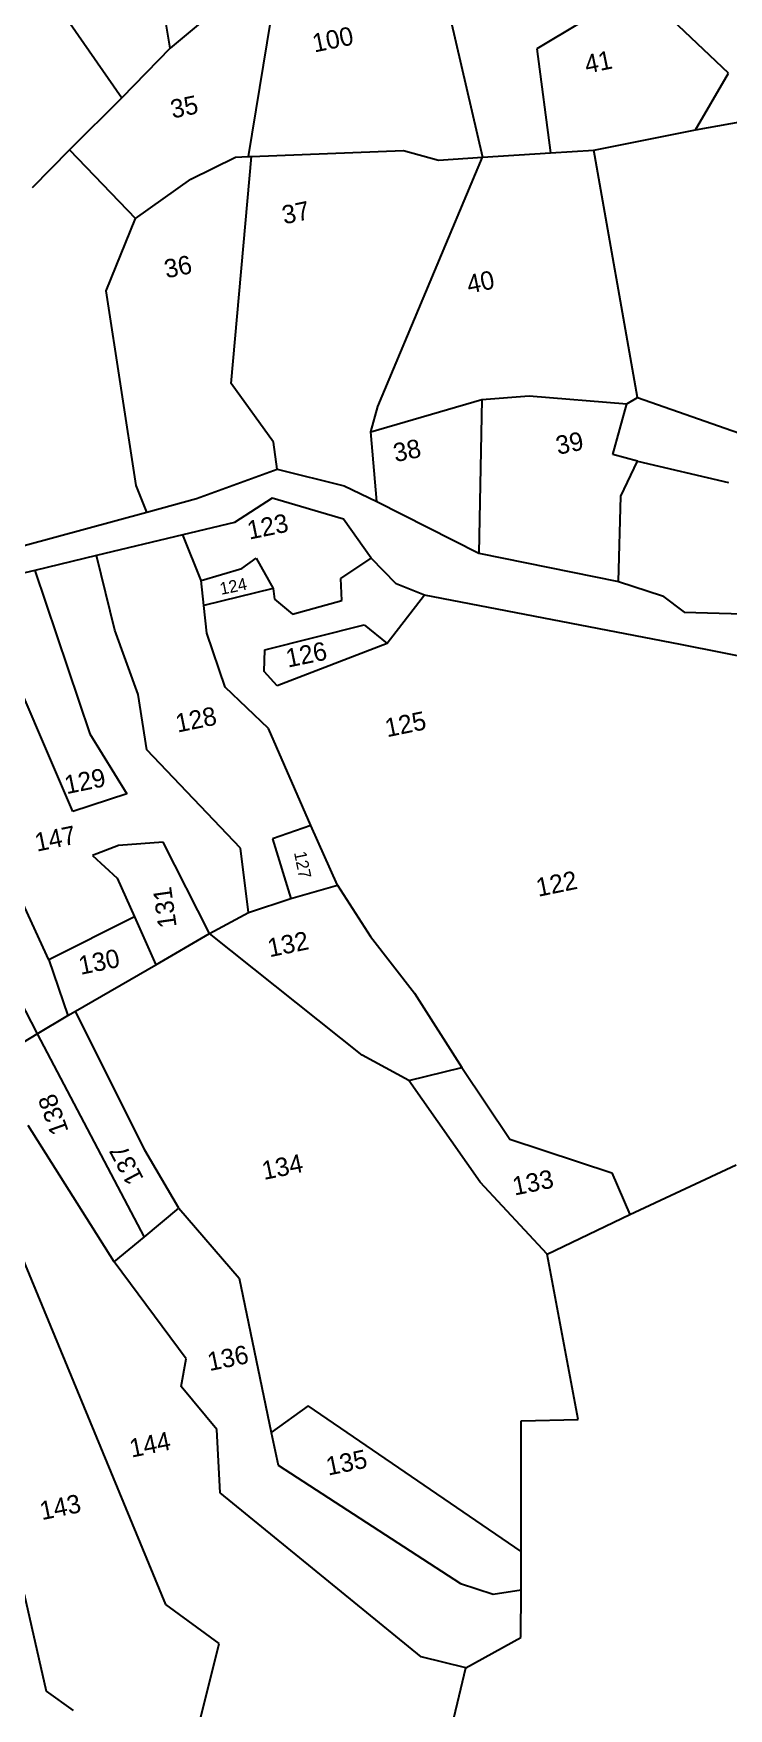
# Model space of a CAD drawing. Header units: metres. Extents: x 308938 to 313654, y 1921426 to 1925517.
# Drawn here: x 310508 to 310781, y 1921968 to 1922627 of the extents above; entities that cross this region are included whole.
import ezdxf

# ---------------------------------------------------------------- set-up
doc = ezdxf.new("R2010")
doc.units = ezdxf.units.M
doc.header["$MEASUREMENT"] = 0
for name, color, linetype in [('POLY_PARCEL', 6, 'Continuous'), ('POLY_WATER', 4, 'Continuous'), ('TEXT_PARCEL', 7, 'Continuous'), ('V_BOUND_LINE', 7, 'Continuous')]:
    doc.layers.add(name, color=color, linetype=linetype)
doc.styles.add('TEXT_MAP', font='')
doc.styles.get('TEXT_MAP').set_extended_font_data('Kruti Dev 050')

msp = doc.modelspace()

# ---------------------------------------------------------------- linework, layer by layer
at = {"layer": 'POLY_PARCEL'}
for p, q in [((310663.4, 1922669.78), (310684.67, 1922577.95)), ((310505.12, 1922655.61), (310542.85, 1922601.27)), ((310603.65, 1922645.68), (310592.56, 1922578.14)), ((310561.85, 1922620.69), (310557.93, 1922644.36)), ((310584.61, 1922639.78), (310561.85, 1922620.69)), ((310746.06, 1922644.49), (310705.98, 1922620.55)), ((310781.34, 1922610.91), (310746.06, 1922644.49)), ((310561.85, 1922620.69), (310542.85, 1922601.27)), ((310705.98, 1922620.55), (310711.36, 1922579.56)), ((310768.44, 1922588.7), (310781.34, 1922610.91)), ((310542.85, 1922601.27), (310522.33, 1922580.84)), ((310768.44, 1922588.7), (310823.17, 1922598.42)), ((310728.43, 1922580.6), (310768.44, 1922588.7)), ((310522.33, 1922580.84), (310507.66, 1922565.83)), ((310522.33, 1922580.84), (310548.23, 1922553.72)), ((310593.87, 1922578.19), (310653.58, 1922580.54)), ((310653.58, 1922580.54), (310667.44, 1922576.74)), ((310684.67, 1922577.95), (310711.36, 1922579.56)), ((310711.36, 1922579.56), (310728.43, 1922580.6)), ((310745.58, 1922483.36), (310728.43, 1922580.6)), ((310569.96, 1922569.26), (310587.59, 1922577.94)), ((310585.91, 1922488.86), (310593.87, 1922578.19)), ((310587.59, 1922577.94), (310592.56, 1922578.14)), ((310592.56, 1922578.14), (310593.87, 1922578.19)), ((310643.52, 1922479.84), (310684.67, 1922577.95)), ((310667.44, 1922576.74), (310684.67, 1922577.95)), ((310548.23, 1922553.72), (310569.96, 1922569.26)), ((310536.68, 1922525.27), (310548.23, 1922553.72)), ((310548.5, 1922448.81), (310536.68, 1922525.27)), ((310602.5, 1922465.77), (310585.91, 1922488.86)), ((310640.77, 1922469.84), (310684.39, 1922482.63)), ((310684.39, 1922482.63), (310683.21, 1922422.19)), ((310684.39, 1922482.63), (310702.99, 1922484.05)), ((310702.99, 1922484.05), (310741.43, 1922480.88)), ((310735.87, 1922461.04), (310741.43, 1922480.88)), ((310741.43, 1922480.88), (310745.58, 1922483.36)), ((310745.58, 1922483.36), (310806.47, 1922462.1)), ((310640.77, 1922469.84), (310643.52, 1922479.84)), ((310643.16, 1922442.51), (310640.77, 1922469.84)), ((310603.97, 1922455.2), (310602.5, 1922465.77)), ((310745.62, 1922458.39), (310735.87, 1922461.04)), ((310739.03, 1922444.6), (310745.62, 1922458.39)), ((310745.62, 1922458.39), (310781.45, 1922449.97)), ((310552.66, 1922438.31), (310548.5, 1922448.81)), ((310738.21, 1922411.06), (310739.03, 1922444.6)), ((310574.04, 1922411.49), (310566.87, 1922429.4)), ((310508.67, 1922415.43), (310530.35, 1922351.14)), ((310540.1, 1922391.93), (310532.89, 1922421.25)), ((310574.04, 1922411.49), (310590.07, 1922416.19)), ((310590.07, 1922416.19), (310595.75, 1922420.17)), ((310595.75, 1922420.17), (310602.42, 1922408.24)), ((310628.98, 1922412.28), (310640.96, 1922420.28)), ((310523.64, 1922320.67), (310485.35, 1922409.84)), ((310575.09, 1922401.65), (310574.04, 1922411.49)), ((310629.35, 1922403.6), (310628.98, 1922412.28)), ((310602.42, 1922408.24), (310575.09, 1922401.65)), ((310602.42, 1922408.24), (310602.94, 1922404.13)), ((310602.94, 1922404.13), (310610, 1922398.22)), ((310610, 1922398.22), (310629.35, 1922403.6)), ((310661.82, 1922405.65), (310647.23, 1922386.62)), ((310576.34, 1922390.78), (310575.09, 1922401.65)), ((310549.28, 1922366.55), (310540.1, 1922391.93)), ((310583.52, 1922369.54), (310576.34, 1922390.78)), ((310599.13, 1922384.21), (310638.13, 1922394.05)), ((310638.13, 1922394.05), (310647.23, 1922386.62)), ((310598.83, 1922375.61), (310599.13, 1922384.21)), ((310647.23, 1922386.62), (310603.98, 1922370.07)), ((310603.98, 1922370.07), (310598.83, 1922375.61)), ((310600.61, 1922353.27), (310583.52, 1922369.54)), ((310552.69, 1922344.86), (310549.28, 1922366.55)), ((310530.35, 1922351.14), (310544.84, 1922327.56)), ((310617.22, 1922315.05), (310600.61, 1922353.27)), ((310589.51, 1922306.14), (310552.69, 1922344.86)), ((310544.84, 1922327.56), (310523.64, 1922320.67)), ((310617.22, 1922315.05), (310602.11, 1922309.83)), ((310602.11, 1922309.83), (310609.38, 1922286.4)), ((310627.74, 1922291.62), (310617.22, 1922315.05)), ((310541.59, 1922307.2), (310531.39, 1922303.26)), ((310531.39, 1922303.26), (310541.09, 1922294.45)), ((310559.13, 1922308.56), (310541.59, 1922307.2)), ((310577.41, 1922272.64), (310559.13, 1922308.56)), ((310592.74, 1922280.94), (310589.51, 1922306.14)), ((310476.4, 1922297.61), (310509.61, 1922233.12)), ((310514.19, 1922262.29), (310496.16, 1922301.76)), ((310541.09, 1922294.45), (310547.86, 1922279.19)), ((310609.38, 1922286.4), (310627.74, 1922291.62)), ((310627.74, 1922291.62), (310640.64, 1922271.51)), ((310592.74, 1922280.94), (310609.38, 1922286.4)), ((310547.86, 1922279.19), (310514.19, 1922262.29)), ((310547.86, 1922279.19), (310556.21, 1922260.37)), ((310577.41, 1922272.64), (310592.74, 1922280.94)), ((310556.21, 1922260.37), (310577.41, 1922272.64)), ((310637.38, 1922224.75), (310577.41, 1922272.64)), ((310640.64, 1922271.51), (310657.99, 1922249.11)), ((310514.19, 1922262.29), (310521.71, 1922240.39)), ((310524.64, 1922242.09), (310556.21, 1922260.37)), ((310657.99, 1922249.11), (310676.54, 1922219.95)), ((310509.61, 1922233.12), (310521.71, 1922240.39)), ((310521.71, 1922240.39), (310524.64, 1922242.09)), ((310551.96, 1922187.38), (310524.64, 1922242.09)), ((310488.23, 1922220.27), (310509.61, 1922233.12)), ((310509.61, 1922233.12), (310551.67, 1922153.29)), ((310655.69, 1922214.79), (310637.38, 1922224.75)), ((310655.69, 1922214.79), (310676.54, 1922219.95)), ((310676.54, 1922219.95), (310695.38, 1922191.72)), ((310683.75, 1922174.84), (310655.69, 1922214.79)), ((310539.86, 1922143.49), (310506, 1922197.19)), ((310695.38, 1922191.72), (310735.47, 1922178.55)), ((310565.29, 1922164.6), (310551.96, 1922187.38)), ((310560.2, 1922008.75), (310488.43, 1922182.4)), ((310735.47, 1922178.55), (310742.56, 1922162.1)), ((310710.07, 1922146.49), (310683.75, 1922174.84)), ((310551.67, 1922153.29), (310565.29, 1922164.6)), ((310565.29, 1922164.6), (310589.01, 1922137.15)), ((310539.86, 1922143.49), (310551.67, 1922153.29)), ((310568.24, 1922105.42), (310539.86, 1922143.49)), ((310589.01, 1922137.15), (310601.66, 1922076.39)), ((310566.26, 1922094.53), (310568.24, 1922105.42)), ((310580.23, 1922077.61), (310566.26, 1922094.53)), ((310616.2, 1922086.94), (310601.66, 1922076.39)), ((310699.9, 1922029.69), (310616.2, 1922086.94)), ((310581.55, 1922052.69), (310580.23, 1922077.61)), ((310601.66, 1922076.39), (310604.33, 1922063.53)), ((310604.33, 1922063.53), (310676.01, 1922017.05)), ((310660.59, 1921988.26), (310581.55, 1922052.69)), ((310676.01, 1922017.05), (310688.88, 1922012.88)), ((310688.88, 1922012.88), (310699.84, 1922014.6)), ((310504.53, 1922012.91), (310513.09, 1921974.74)), ((310581.15, 1921993.51), (310560.2, 1922008.75)), ((310572.05, 1921957.21), (310581.15, 1921993.51)), ((310678.1, 1921983.84), (310660.59, 1921988.26)), ((310513.09, 1921974.74), (310523.78, 1921967.14))]:
    msp.add_line(p, q, dxfattribs=at)
at = {"layer": 'POLY_WATER'}
for p, q in [((310572.27, 1922443.66), (310603.97, 1922455.2)), ((310603.97, 1922455.2), (310630.24, 1922448.66)), ((310630.24, 1922448.66), (310643.16, 1922442.51)), ((310552.66, 1922438.31), (310572.27, 1922443.66)), ((310601.94, 1922443.87), (310587.15, 1922434.29)), ((310630.02, 1922435.57), (310601.94, 1922443.87)), ((310643.16, 1922442.51), (310683.21, 1922422.19)), ((310504.47, 1922425.16), (310552.66, 1922438.31)), ((310640.96, 1922420.28), (310630.02, 1922435.57)), ((310566.87, 1922429.4), (310532.89, 1922421.25)), ((310587.15, 1922434.29), (310566.87, 1922429.4)), ((310683.21, 1922422.19), (310738.21, 1922411.06)), ((310508.67, 1922415.43), (310485.35, 1922409.84)), ((310532.89, 1922421.25), (310508.67, 1922415.43)), ((310650.79, 1922410.09), (310640.96, 1922420.28)), ((310661.82, 1922405.65), (310650.79, 1922410.09)), ((310738.21, 1922411.06), (310755.45, 1922405.35)), ((310762.59, 1922386.24), (310661.82, 1922405.65)), ((310755.45, 1922405.35), (310763.98, 1922399.03)), ((310763.98, 1922399.03), (310904.53, 1922394.85)), ((310860.44, 1922366.88), (310762.59, 1922386.24))]:
    msp.add_line(p, q, dxfattribs=at)
at = {"layer": 'V_BOUND_LINE'}
for p, q in [((310742.56, 1922162.1), (310784.44, 1922181.63)), ((310710.07, 1922146.49), (310742.56, 1922162.1)), ((310722.35, 1922081.5), (310710.07, 1922146.49)), ((310699.87, 1922081.04), (310722.35, 1922081.5)), ((310699.9, 1922029.69), (310699.87, 1922081.04)), ((310699.84, 1922014.6), (310699.9, 1922029.69)), ((310699.76, 1921995.87), (310699.84, 1922014.6)), ((310678.1, 1921983.84), (310699.76, 1921995.87)), ((310668.89, 1921945.06), (310678.1, 1921983.84))]:
    msp.add_line(p, q, dxfattribs=at)

# ---------------------------------------------------------------- texts
at = {"layer": 'TEXT_PARCEL', "style": 'TEXT_MAP'}
for s, height, rotation, p in [('100', 7.265, 11.60008, (310618.59, 1922619.03)), ('41', 7.265, 11.60008, (310725.64, 1922610.7)), ('35', 7.265, 11.60008, (310562.83, 1922593.06)), ('37', 7.265, 11.60008, (310606.68, 1922551.45)), ('36', 7.265, 11.60008, (310560.38, 1922530.2)), ('40', 7.265, 11.60008, (310679.32, 1922524.19)), ('39', 7.265, 11.60008, (310714.33, 1922460.84)), ('38', 7.265, 11.60008, (310650.44, 1922457.94)), ('123', 7.265, 11.60008, (310593, 1922427.49)), ('124', 4.789, 11.60008, (310581.93, 1922405.77)), ('126', 7.265, 11.60008, (310608.19, 1922377.17)), ('128', 7.265, 11.60008, (310564.81, 1922351.61)), ('125', 7.265, 11.60008, (310647.16, 1922349.78)), ('129', 7.265, 11.60008, (310521.15, 1922327.39)), ('147', 7.265, 11.60008, (310509.48, 1922304.79)), ('127', 4.843, 281.60008, (310610.54, 1922304.45)), ('122', 7.265, 11.60008, (310706.59, 1922287.04)), ('131', 7.265, 98.01949, (310564.47, 1922275.31)), ('132', 7.265, 11.60008, (310601, 1922263.28)), ('130', 7.265, 11.60008, (310526.7, 1922256.36)), ('138', 7.265, 109.73989, (310522.05, 1922194.96)), ('137', 7.265, 117.83886, (310551.67, 1922176.23)), ('134', 7.265, 11.60008, (310598.75, 1922175.71)), ('133', 7.265, 11.60008, (310697.27, 1922169.57)), ('136', 7.265, 11.60008, (310577.36, 1922100.55)), ('144', 7.265, 11.60008, (310546.7, 1922066.53)), ('135', 7.265, 11.60008, (310624, 1922059.46)), ('143', 7.265, 11.60008, (310511.45, 1922041.94))]:
    msp.add_text(s, height=height, rotation=rotation, dxfattribs=at).set_placement(p)

doc.saveas('drawing.dxf')
